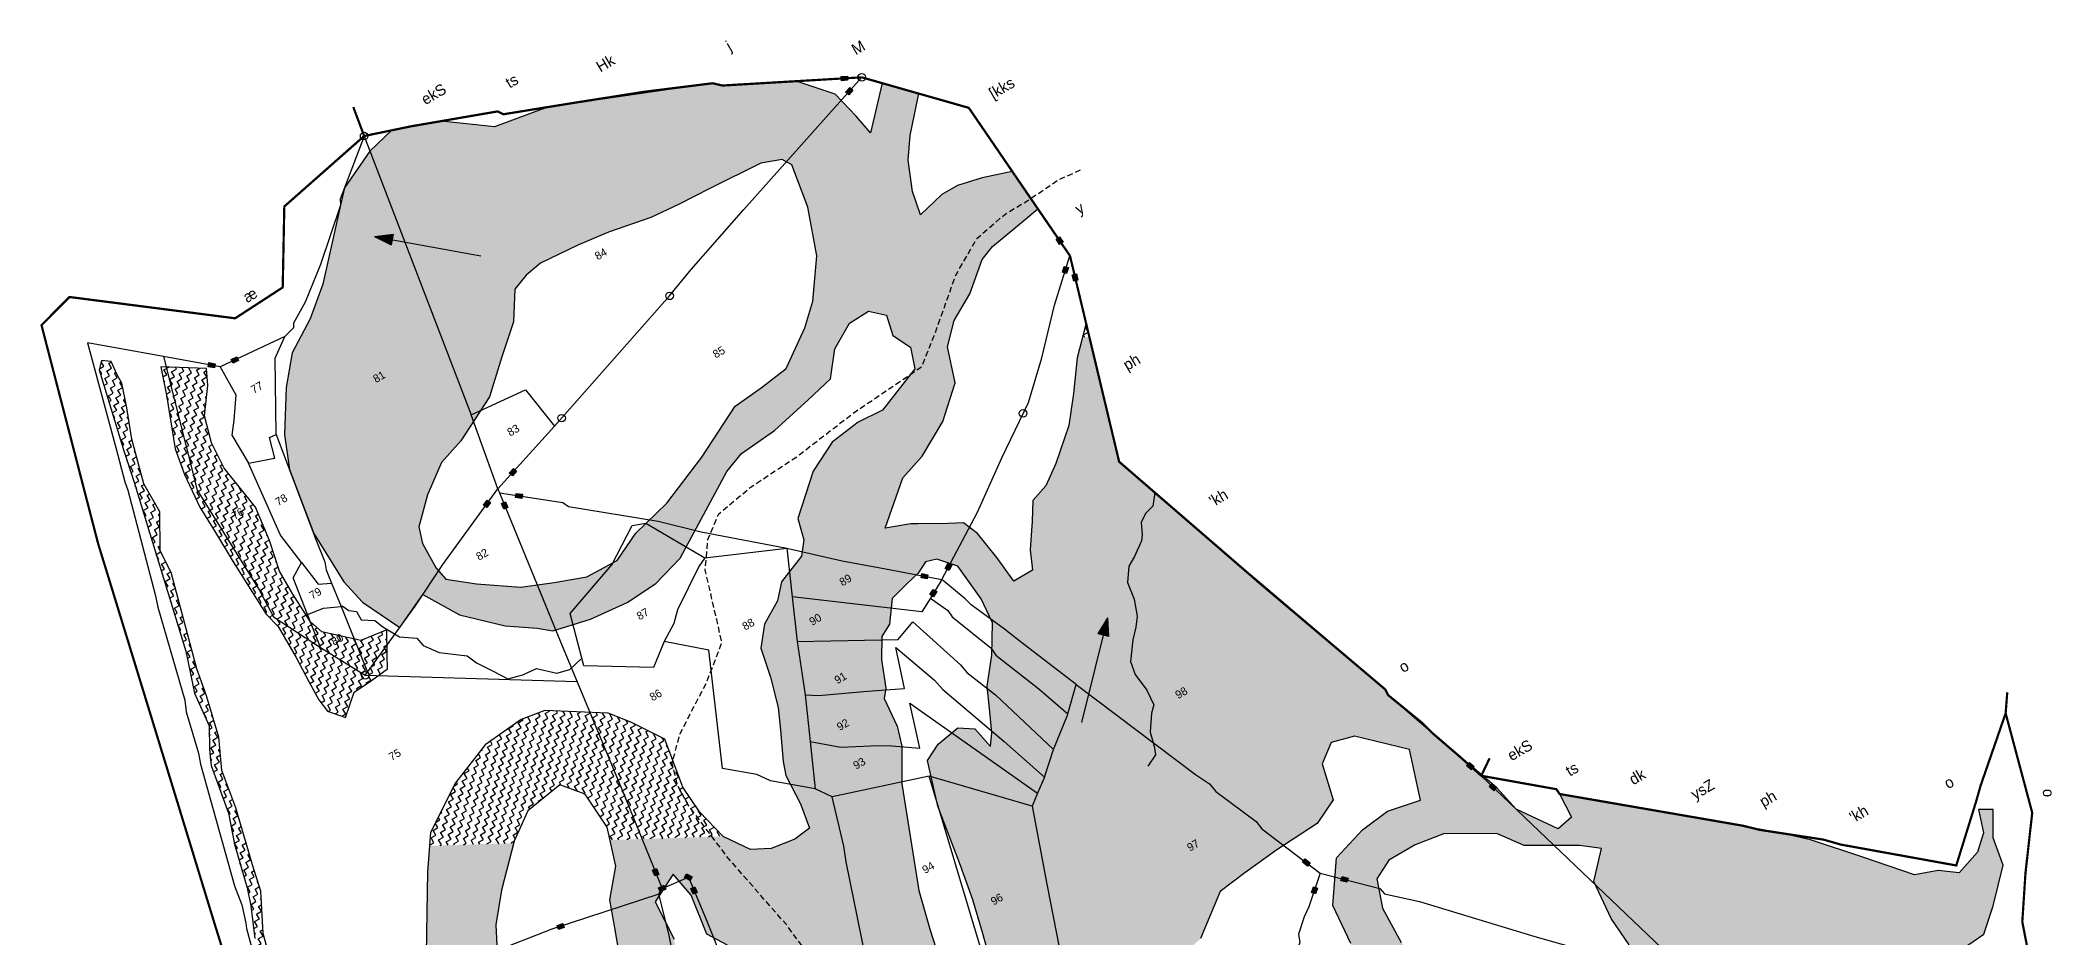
# Model space of a CAD drawing. Header units: metres. Extents: x 285341 to 287626, y 2002767 to 2006293.
# Drawn here: x 285341 to 287104, y 2005506 to 2006293 of the extents above; entities that cross this region are included whole.
import ezdxf
from ezdxf.enums import TextEntityAlignment as Align

# ---------------------------------------------------------------- set-up
doc = ezdxf.new("R2010")
doc.units = ezdxf.units.M
doc.header["$MEASUREMENT"] = 0
for name, pattern in [('DASHDOT', [1, 0.5, -0.25, 0, -0.25]), ('DASHED', [0.75, 0.5, -0.25]), ('DIVIDE', [1.25, 0.5, -0.25, 0, -0.25, 0, -0.25])]:
    doc.linetypes.add(name, pattern=pattern)
for name, color, linetype in [('LINE_FOOTPATH', 1, 'DASHED'), ('LINE_WATER', 4, 'Continuous'), ('OFF', 1, 'Continuous'), ('POLY_HATCH', 12, 'Continuous'), ('POLY_PARCEL', 6, 'Continuous'), ('POLY_WATER', 4, 'Continuous'), ('SYM_ARROW', 1, 'Continuous'), ('SYM_STONE', 1, 'Continuous'), ('TEXT_MAPOUT', 7, 'Continuous'), ('TEXT_PARCEL', 7, 'Continuous'), ('V_BOUND_LINE', 7, 'Continuous'), ('V_BOUND_STREAM_LINE', 7, 'DASHDOT'), ('V_DIVIDE_LINE', 7, 'DIVIDE')]:
    doc.layers.add(name, color=color, linetype=linetype)
doc.styles.add('TEXT_MAP', font='')
doc.styles.get('TEXT_MAP').set_extended_font_data('Kruti Dev 050')
pattern_1 = [(30.28419, (286325.0513, 2002339.1785), (1.7507713, 6.6660495), [4.87347, -4.87347]), (120.28419, (286329.2597, 2002341.636), (-6.6660495, 1.7507713), [4.87347, -4.87347])]

# ---------------------------------------------------------------- blocks, each defined once
blk = doc.blocks.new('STONESQUAREFILLED')
blk.add_hatch(color=256).paths.add_polyline_path([(0.7, -0.48), (0.7, 0.48), (-0.7, 0.48), (-0.7, -0.48)])
blk.add_lwpolyline([(-0.7, 0.48), (0.7, 0.48), (0.7, -0.48), (-0.7, -0.48)], close=True)
blk = doc.blocks.new('STONE')
blk.add_circle((0, 0), 0.851)
blk = doc.blocks.new('ARROWASPECT')
h = blk.add_hatch(color=256)
h.paths.add_polyline_path([(2.85, -2.85), (3.72, -1.98), (0, 0)])
h.paths.add_polyline_path([(0, 0), (1.98, -3.72), (2.85, -2.85)])
for points in [[(0, 0), (17.15, -17.15)], [(0, 0), (1.98, -3.72)], [(0, 0), (3.72, -1.98)], [(3.72, -1.98), (1.98, -3.72)]]:
    blk.add_lwpolyline(points)
blk = doc.blocks.new('2145')
at = {"layer": 'POLY_HATCH'}
h = blk.add_hatch(dxfattribs=at)
h.set_pattern_fill('ZIGZAG', color=256, scale=38.987759, angle=30.2842, style=0)
h.set_pattern_definition(pattern_1)
h.paths.add_polyline_path([(285785.4, 2006234.4), (285738.8, 2006217.1), (285692.2, 2006222.1), (285649, 2006214.1), (285629.7, 2006195.8), (285607.3, 2006163.5), (285603.8, 2006148.4), (285588.3, 2006079.1), (285577.2, 2006048.6), (285561.6, 2006018.9), (285556.2, 2005988.3), (285554.7, 2005946.8), (285559.2, 2005916.5), (285568.2, 2005892.6), (285690.1, 2005917.3), (285692.4, 2005922.6), (285709.5, 2005941.5), (285734.4, 2005980.1), (285745.4, 2006015.4), (285755.6, 2006046.1), (285756.7, 2006074.8), (285766.8, 2006086.9), (285779.1, 2006097.5), (285811.9, 2006113.2), (285838.8, 2006124.8), (285875.9, 2006137.6), (285900.2, 2006149), (285928.2, 2006163.3), (285972.5, 2006185.1), (285991.2, 2006188.4), (285999.5, 2006183.7), (286013.6, 2006146.6), (286021.4, 2006103.8), (286017.9, 2006064), (286010.9, 2006040.6), (285994.6, 2006005), (285972.8, 2005988.2), (285949.9, 2005972.1), (285948.4, 2005969.7), (286021.2, 2005984.5), (286033.5, 2005996), (286037.4, 2006022.3), (286050.3, 2006044.9), (286066.9, 2006055.3), (286082.5, 2006052), (286088.2, 2006034.1), (286103.7, 2006023.9), (286107.4, 2006004.8), (286104.8, 2006001.4), (286139.5, 2006008.5), (286136.1, 2006024.1), (286141.8, 2006047.3), (286155.7, 2006070.6), (286166.5, 2006100.7), (286175.5, 2006112.2), (286201, 2006133.2), (286215.4, 2006145), (286192.9, 2006177.9), (286166.6, 2006172.2), (286144.9, 2006165.7), (286131.1, 2006157.6), (286112.5, 2006139.9), (286105.4, 2006160.4), (286101.7, 2006187.8), (286103.5, 2006209.5), (286111, 2006246.2), (286078.8, 2006255.4), (286068.5, 2006211.7), (286055.9, 2006226.3), (286037.6, 2006245.8), (286003.4, 2006257.1), (285938.8, 2006253.3), (285930.1, 2006255.3)])
h = blk.add_hatch(dxfattribs=at)
h.set_pattern_fill('ZIGZAG', color=256, scale=38.987759, angle=30.2842, style=0)
h.set_pattern_definition(pattern_1)
h.paths.add_polyline_path([(286257.6, 2006044.8), (286254.2, 2006031.7), (286260.4, 2006033)])
h = blk.add_hatch(dxfattribs=at)
h.set_pattern_fill('ZIGZAG', color=256, scale=38.987759, angle=30.2842, style=0)
h.set_pattern_definition(pattern_1)
h.paths.add_polyline_path([(286286.6, 2005923.3), (286260.4, 2006033), (286254.2, 2006031.7), (286249.7, 2006014.3), (286246.7, 2005983.1), (286242.4, 2005955), (286231, 2005921.6), (286222.4, 2005902.2), (286210.8, 2005889.2), (286210.3, 2005871.1), (286208.5, 2005846), (286210.7, 2005828.1), (286194.3, 2005818.5), (286179.4, 2005839.3), (286162.4, 2005860.3), (286150.1, 2005869.6), (286136.6, 2005869.2), (286110, 2005868.8), (286103.9, 2005868.7), (286081.3, 2005865.1), (286096.8, 2005909.1), (286113.9, 2005928.1), (286131.9, 2005958.5), (286142.9, 2005992.4), (286139.5, 2006008.5), (286104.8, 2006001.4), (286079.2, 2005968.4), (286057.8, 2005958), (286035, 2005940.5), (286018.3, 2005915), (286004.8, 2005873.4), (286010.2, 2005854.7), (286008.2, 2005840.5), (285990.6, 2005817.8), (285987.1, 2005801.3), (285975.7, 2005780.9), (285972.3, 2005759.7), (285981, 2005734.2), (285987.5, 2005707.8), (285989.6, 2005687.7), (285991.9, 2005660.2), (285994.3, 2005647.9), (286007.3, 2005623.2), (286015.1, 2005601.7), (286008.4, 2005596.7), (286102.6, 2005599.7), (286096, 2005640.8), (286096, 2005673.7), (286092, 2005691.3), (286080.6, 2005715.5), (286082.1, 2005724.7), (286078.3, 2005749.9), (286078.4, 2005769.9), (286085.1, 2005780.7), (286087.6, 2005803.4), (286100.6, 2005816.5), (286110.4, 2005825.6), (286116.9, 2005835.6), (286126.6, 2005837.8), (286145.3, 2005831.6), (286165.5, 2005802.9), (286175.7, 2005782), (286175.1, 2005753.6), (286171, 2005726.5), (286173.3, 2005703.8), (286175.1, 2005685.4), (286173.8, 2005673.6), (286160, 2005688.9), (286145.1, 2005689.8), (286127.9, 2005675.6), (286118.5, 2005661.2), (286127.5, 2005621.1), (286135.3, 2005600.8), (286463.9, 2005611.2), (286474.4, 2005626.7), (286464.6, 2005658.4), (286472.6, 2005676.9), (286493.1, 2005682.6), (286541.3, 2005670.7), (286550.9, 2005626.4), (286521.8, 2005616.8), (286516.6, 2005612.8), (286638.4, 2005616.7), (286634.7, 2005618.5), (286617.6, 2005637.4), (286561.9, 2005684.7), (286522.5, 2005718.5), (286520.1, 2005723.4), (286366.8, 2005853.9)])
h = blk.add_hatch(dxfattribs=at)
h.set_pattern_fill('ZIGZAG', color=256, scale=38.987759, angle=30.2842, style=0)
h.set_pattern_definition(pattern_1)
h.paths.add_polyline_path([(285408, 2005999.4), (285402.8, 2006011.1), (285394.4, 2006012), (285392.3, 2006003.9), (285413.9, 2005932.7), (285422.6, 2005906.2), (285435, 2005865.5), (285445.6, 2005867.7), (285445.6, 2005879.4), (285431.3, 2005904), (285420.9, 2005943.1), (285416.5, 2005970.7), (285412.2, 2005992.2)])
h.paths.add_polyline_path([(285497.2, 2005681.6), (285486.4, 2005717.8), (285477.9, 2005741.7), (285455.4, 2005826.1), (285445.7, 2005845.1), (285445.6, 2005867.7), (285435, 2005865.5), (285468.2, 2005757.1), (285475.9, 2005720.4), (285488.6, 2005691.5), (285488.9, 2005671), (285490.4, 2005656.8), (285497.5, 2005637.6), (285505.8, 2005615), (285510.8, 2005587.7), (285512.7, 2005581), (285523.3, 2005581.4), (285512.1, 2005619.6), (285499.9, 2005652.3)])
h = blk.add_hatch(dxfattribs=at)
h.set_pattern_fill('ZIGZAG', color=256, scale=38.987759, angle=30.2842, style=0)
h.set_pattern_definition(pattern_1)
h.paths.add_polyline_path([(285484.5, 2005963.6), (285487.6, 2005990.1), (285486.3, 2006005.2), (285446.4, 2006006.6), (285451.3, 2005981.7), (285458.8, 2005934.7), (285467.2, 2005912.1), (285480.5, 2005883.5), (285485.3, 2005875.7), (285528.4, 2005884.5), (285501.8, 2005917.5), (285490.8, 2005939.9)])
h.paths.add_polyline_path([(285644.4, 2005775.7), (285621.6, 2005766.5), (285587.6, 2005774.1), (285577.7, 2005782.7), (285562.1, 2005807.2), (285550.4, 2005827.2), (285541.5, 2005854.2), (285529.2, 2005883.5), (285528.4, 2005884.5), (285485.3, 2005875.7), (285494.2, 2005861.2), (285509.9, 2005835.4), (285538.7, 2005789.7), (285549.2, 2005778.7), (285565.1, 2005751.6), (285576, 2005730.5), (285584.8, 2005714.3), (285592.6, 2005704.5), (285608.2, 2005698.9), (285615.8, 2005721.2), (285631, 2005731.5), (285645, 2005741.7), (285644.7, 2005753.9)])
h = blk.add_hatch(dxfattribs=at)
h.set_pattern_fill('ZIGZAG', color=256, scale=38.987759, angle=30.2842, style=0)
h.set_pattern_definition(pattern_1)
h.paths.add_polyline_path([(285680.1, 2005894.2), (285690.1, 2005917.3), (285568.2, 2005892.6), (285580.4, 2005860.2), (285606.7, 2005817.9), (285623.3, 2005800.1), (285655.9, 2005777.9), (285676.1, 2005806.7), (285708.3, 2005788.9), (285748.2, 2005779.3), (285776.3, 2005777.2), (285790, 2005774.9), (285823.1, 2005785.3), (285855.1, 2005799.8), (285880.3, 2005816.6), (285901.7, 2005838.8), (285922.1, 2005876.8), (285942.5, 2005914.8), (285955.6, 2005930.6), (285984.3, 2005950.8), (286014, 2005977.7), (286021.2, 2005984.5), (285948.4, 2005969.7), (285920.7, 2005927.3), (285890.1, 2005886.8), (285862.8, 2005860.6), (285846.6, 2005836.7), (285819.9, 2005822.4), (285791.2, 2005817.4), (285762, 2005813.3), (285723.2, 2005816.1), (285696.1, 2005820.2), (285687.8, 2005829.8), (285675.8, 2005851.6), (285672.7, 2005866.2)])
h = blk.add_hatch(dxfattribs=at)
h.set_pattern_fill('ZIGZAG', color=256, scale=38.987759, angle=30.2842, style=0)
h.set_pattern_definition(pattern_1)
h.paths.add_polyline_path([(285858.3, 2005694.8), (285838.7, 2005702.6), (285783, 2005705.1), (285762.2, 2005697.1), (285730.8, 2005674.8), (285704.7, 2005641.7), (285682.8, 2005598), (285682, 2005586.4), (285755.8, 2005588.7), (285756.2, 2005590.3), (285768.1, 2005617.1), (285796.1, 2005639.8), (285818.4, 2005631.6), (285837.7, 2005602.8), (285840.2, 2005591.4), (285939.6, 2005594.6), (285918.7, 2005616.1), (285904, 2005637.7), (285888.3, 2005680)])
h = blk.add_hatch(dxfattribs=at)
h.set_pattern_fill('ZIGZAG', color=256, scale=38.987759, angle=30.2842, style=0)
h.set_pattern_definition(pattern_1)
h.paths.add_polyline_path([(287061.6, 2005569.5), (287053.1, 2005593.4), (287053.1, 2005618.1), (287040, 2005618.3), (287044.5, 2005597.6), (287039.2, 2005580.8), (287023.1, 2005562.5), (287004.6, 2005564.8), (286984.1, 2005561), (286938.7, 2005576.4), (286892.8, 2005591.5), (286867.1, 2005597.5), (286814.9, 2005607.2), (286741.3, 2005620), (286679.9, 2005618), (286683.2, 2005611.4), (286671.4, 2005601.1), (286638.4, 2005616.7), (286516.6, 2005612.8), (286500.1, 2005600.4), (286477.1, 2005575.7), (286474, 2005533.9), (286489.7, 2005500.6), (286508.9, 2005465.5), (286576.8, 2005402.7), (286616.1, 2005393.2), (286635.5, 2005377.1), (286674.8, 2005361.3), (286717, 2005374.6), (286757.4, 2005378.3), (286740.7, 2005359.8), (286733.3, 2005331.7), (286730.3, 2005310.4), (286748.7, 2005287.4), (286779.2, 2005280.2), (286785, 2005272.4), (286767.2, 2005255.8), (286755, 2005242.4), (286736.8, 2005203), (286736.8, 2005200.1), (286797.9, 2005225.6), (286806.8, 2005237.6), (286826.3, 2005257.8), (286841.7, 2005252.9), (286843.9, 2005244.9), (287055.8, 2005333.5), (287037.7, 2005363.4), (287002.8, 2005410.2), (286998, 2005451.4), (286999.2, 2005469.3), (287012.9, 2005486.9), (287044.7, 2005508.9), (287053, 2005533.6)])
h.paths.add_polyline_path([(286739, 2005488.6), (286714.7, 2005498.2), (286698, 2005486), (286696.3, 2005467.5), (286701.9, 2005449.4), (286712.4, 2005414.3), (286706, 2005408.1), (286677.4, 2005416.4), (286615.6, 2005436.6), (286593.2, 2005453.5), (286557.3, 2005478.7), (286534, 2005501.4), (286517.5, 2005531.7), (286512.5, 2005557.5), (286523, 2005573.7), (286546.3, 2005587.3), (286571.8, 2005597.2), (286618.3, 2005596.8), (286641.7, 2005586.7), (286690.6, 2005586.5), (286709.6, 2005583.9), (286702.8, 2005554.9), (286717.9, 2005522.6), (286733.9, 2005499.4)], flags=16)
h.paths.add_polyline_path([(286672.8, 2005631.8), (286679.9, 2005618), (286741.3, 2005620), (286738.8, 2005620.4)], flags=17)
h = blk.add_hatch(dxfattribs=at)
h.set_pattern_fill('ZIGZAG', color=256, scale=38.987759, angle=30.2842, style=0)
h.set_pattern_definition(pattern_1)
h.paths.add_polyline_path([(285745, 2005547.4), (285755.8, 2005588.7), (285682, 2005586.4), (285680.3, 2005563.6), (285679.1, 2005491.5), (285676.4, 2005459.7), (285677.2, 2005434.8), (285681.5, 2005413.2), (285667.8, 2005413.1), (285641.5, 2005418.3), (285631.1, 2005430.1), (285610.2, 2005421.3), (285600.2, 2005419.6), (285584.6, 2005401.6), (285573, 2005387.3), (285568.6, 2005368.9), (285575.5, 2005296), (285582.2, 2005273.9), (285589.9, 2005253.7), (285601, 2005226.5), (285610.3, 2005210.6), (285615.7, 2005200.1), (285613.7, 2005190.6), (285594.5, 2005183.5), (285581.3, 2005183), (285635.2, 2005155.1), (285640.3, 2005166), (285643.3, 2005177.3), (285643.4, 2005196), (285650.7, 2005202.3), (285622.5, 2005234.2), (285608.8, 2005276.3), (285601.4, 2005300.8), (285610.8, 2005331.7), (285611, 2005362), (285609.4, 2005377.6), (285611.3, 2005394.5), (285622, 2005405.6), (285641, 2005382.3), (285651.1, 2005366.3), (285669.9, 2005350.5), (285681.5, 2005344.9), (285685.3, 2005323), (285686.7, 2005300.6), (285695.8, 2005275.6), (285721.6, 2005242), (285745, 2005218.5), (285773.7, 2005195.7), (285799, 2005186.5), (285817.8, 2005183.7), (285838.9, 2005173.4), (285845.7, 2005171.2), (285860, 2005156.2), (285847.5, 2005143.4), (285839, 2005130.9), (285819.9, 2005125.9), (285808.3, 2005111.6), (285791.1, 2005085.8), (285784.1, 2005062.5), (285783.9, 2005039.1), (285832.8, 2004944.4), (285852.4, 2004937.9), (285860.5, 2004924.1), (285868, 2004911.3), (285876.9, 2004895.9), (285883.8, 2004884.2), (285884, 2004873.3), (285885.4, 2004868.6), (285901, 2004864.4), (285955, 2004874.5), (285958.1, 2004874.4), (285995.4, 2004890), (285992.5, 2004913.8), (285972.3, 2004921.2), (285969.4, 2004942.8), (286010.4, 2005019.6), (286023, 2005054.5), (286045.4, 2005065.5), (286069.7, 2005076.9), (286091.6, 2005094.5), (286106.3, 2005114.1), (286134.5, 2005130.6), (286148.6, 2005142.9), (286130.8, 2005105.1), (286112.2, 2005080.5), (286104.2, 2005051.8), (286112.5, 2005027.1), (286111.9, 2004998.6), (286115.4, 2004978.6), (286101.9, 2004968.7), (286108.7, 2004953.5), (286120.7, 2004942.4), (286225.5, 2004986.2), (286221.7, 2005020), (286212.4, 2005059.5), (286236.6, 2005088.7), (286240.4, 2005120.8), (286231.9, 2005139.6), (286216.1, 2005181.6), (286205.8, 2005199.3), (286180.1, 2005215.6), (286158.8, 2005207.6), (286154.7, 2005195.2), (286128.5, 2005167.4), (286094.6, 2005152.6), (286075.8, 2005159.1), (286070.5, 2005181), (286082.4, 2005199.2), (286104.8, 2005227.3), (286124.3, 2005247.4), (286129.5, 2005279.2), (286140.2, 2005307.9), (286157.3, 2005297.9), (286176.9, 2005300.7), (286191.9, 2005315.7), (286213.8, 2005329.7), (286233.8, 2005333.9), (286265.3, 2005318.5), (286272.4, 2005291.4), (286277.3, 2005222.4), (286285, 2005170.7), (286307, 2005131), (286336.3, 2005089.4), (286335.7, 2005045.3), (286336.8, 2005032.8), (286435, 2005073.9), (286436.8, 2005078.2), (286445.5, 2005078.3), (286621.2, 2005151.7), (286615, 2005163.6), (286599.8, 2005181), (286610.5, 2005224.8), (286616.9, 2005261), (286617.9, 2005301.8), (286607.9, 2005261.1), (286600.3, 2005237.8), (286595.7, 2005211.4), (286570.4, 2005175.4), (286543.5, 2005165.9), (286518.4, 2005157.5), (286496.9, 2005160), (286477.1, 2005204.6), (286406.5, 2005248.4), (286374.1, 2005286.9), (286373.7, 2005330.4), (286407.2, 2005380), (286414.3, 2005412.9), (286384.4, 2005404.1), (286331.3, 2005394.4), (286273.6, 2005388.2), (286256.5, 2005398.2), (286270.5, 2005421.4), (286296.1, 2005437.6), (286327.8, 2005456.1), (286335.6, 2005476.9), (286338.3, 2005487.2), (286358, 2005504.9), (286375.2, 2005546.2), (286396.8, 2005562.6), (286425, 2005582.8), (286460.3, 2005605.9), (286463.9, 2005611.2), (286135.3, 2005600.8), (286147.6, 2005569), (286158.3, 2005538.9), (286166.8, 2005510.2), (286175.5, 2005478.9), (286169.7, 2005453.5), (286148.2, 2005444.4), (286137.3, 2005465.5), (286128.6, 2005488.6), (286121, 2005512.3), (286111, 2005547), (286102.6, 2005599.7), (286008.4, 2005596.7), (286002.1, 2005592.1), (285981.4, 2005584.1), (285963.4, 2005583.2), (285939.6, 2005594.6), (285840.2, 2005591.4), (285845.2, 2005568.5), (285839.9, 2005539.1), (285844.4, 2005514.3), (285849.7, 2005483.7), (285858.6, 2005451.4), (285873.7, 2005412.7), (285885.4, 2005358.3), (285883, 2005313.2), (285868.9, 2005292.4), (285842.8, 2005292.2), (285816.1, 2005301.6), (285794, 2005313.7), (285772.7, 2005343.7), (285762.1, 2005357.5), (285742.8, 2005401.2), (285742.7, 2005463.6), (285740.2, 2005517.1)])
h.paths.add_polyline_path([(285879.7, 2005537.2), (285895.5, 2005561.4), (285911.2, 2005543.1), (285925.1, 2005508.7), (285943.1, 2005499.2), (285950.9, 2005490.1), (285957.1, 2005462.4), (285966.4, 2005422.9), (285977.8, 2005403.3), (285996.7, 2005388.1), (286018.9, 2005382.3), (286023.8, 2005373.9), (286009.6, 2005331.9), (286022.6, 2005294.5), (286042.4, 2005258.6), (286039.6, 2005241.9), (286004.1, 2005236.2), (285965.6, 2005233.7), (285954.2, 2005253.3), (285945, 2005290.4), (285923.7, 2005320.5), (285917.7, 2005345.7), (285921.7, 2005366.8), (285902.8, 2005411.9), (285887.8, 2005441.9), (285903.1, 2005458.4), (285896.3, 2005504.4)], flags=16)
h.paths.add_polyline_path([(285923.4, 2005149.7), (285950.9, 2005158.2), (285960.7, 2005156.5), (285979.7, 2005138.8), (285997, 2005117.7), (286002.6, 2005091), (285992.9, 2005069.1), (285979.3, 2005047.4), (285972.4, 2005027.1), (285961.3, 2004981.9), (285958.3, 2004961.4), (285920.9, 2004933.3), (285901.1, 2004933), (285888.4, 2004950.6), (285883.1, 2004987.5), (285872.9, 2005002.8), (285858.3, 2005019.2), (285852.8, 2005037.2), (285851.7, 2005060.4), (285854.3, 2005073.1), (285866.3, 2005082.6), (285882.7, 2005097.2), (285891.1, 2005117.1), (285904.3, 2005137.3)], flags=16)
h = blk.add_hatch(dxfattribs=at)
h.set_pattern_fill('ZIGZAG', color=256, scale=38.987759, angle=30.2842, style=0)
h.set_pattern_definition(pattern_1)
h.paths.add_polyline_path([(285536, 2005509.3), (285534.1, 2005546.7), (285526.7, 2005569.8), (285523.3, 2005581.4), (285512.7, 2005581), (285522, 2005549.6), (285525.2, 2005533.6), (285528.9, 2005504.9), (285533.3, 2005473.8), (285549.1, 2005439.8), (285551, 2005424.7), (285544.3, 2005389.2), (285544.1, 2005375.4), (285535, 2005335.7), (285535.2, 2005311.8), (285536, 2005295.1), (285536, 2005278.7), (285545.7, 2005256.2), (285558.1, 2005229.1), (285565.2, 2005205.1), (285569.1, 2005195), (285572.7, 2005200.5), (285560.7, 2005245.7), (285547.4, 2005270.9), (285542.8, 2005288.1), (285545.5, 2005321.3), (285547.8, 2005363.1), (285554.7, 2005392.5), (285560.9, 2005416.1), (285549.5, 2005460.2)])
at = {"layer": 'LINE_FOOTPATH', "ltscale": 10, "flags": 128}
blk.add_lwpolyline([(286313.5, 2004558.5), (286277.7, 2004580.1), (286268.6, 2004590.9), (286251.9, 2004613), (286244.2, 2004626.2), (286240.4, 2004636.2), (286239.4, 2004662.1), (286229.9, 2004681.8), (286229.9, 2004716.4), (286207.4, 2004762.8), (286199.8, 2004776.5), (286188.8, 2004801), (286177, 2004841.1), (286167, 2004864.6), (286161.8, 2004899.5), (286162.5, 2004930.9), (286154.3, 2004954.2), (286140.6, 2004984.1), (286124.9, 2005031.5), (286109.2, 2005054.1), (286098.2, 2005065.9), (286074.4, 2005074.2), (286064.6, 2005081.6), (286055.8, 2005097.4), (286043.8, 2005127.2), (286036.3, 2005161.2), (286039.4, 2005192), (286054.9, 2005219.5), (286094.3, 2005259), (286089, 2005281.5), (286078.6, 2005322.5), (286074.2, 2005371.1), (286067.1, 2005409.5), (286059.7, 2005427.9), (286028.1, 2005472.2), (285994.8, 2005517.2), (285943.9, 2005575.4), (285908.3, 2005622.7), (285899.4, 2005639.3), (285894.6, 2005658.8), (285901.7, 2005684.9), (285925.2, 2005730.4), (285938.3, 2005764.5), (285933.8, 2005784.9), (285923.6, 2005828.1), (285926.1, 2005855.1), (285935.6, 2005877.6), (285963.1, 2005900.7), (286004.5, 2005928.1), (286037.2, 2005953.4), (286056.3, 2005967.9), (286091.8, 2005991.9), (286113.4, 2006006.6), (286123.9, 2006032.5), (286133.1, 2006057.8), (286143, 2006086.2), (286161.8, 2006119.1), (286186.4, 2006140.3), (286206.5, 2006152.5), (286233.5, 2006170.7), (286253.8, 2006179.7)], dxfattribs=at)
at = {"layer": 'LINE_WATER'}
for points in [[(286317.8, 2005896.4), (286316, 2005884.4), (286310, 2005878.2), (286305.8, 2005870.2), (286306.7, 2005859.1), (286306.3, 2005854), (286300, 2005840), (286295.2, 2005831.8), (286294, 2005817.3), (286299.8, 2005802.8), (286302.3, 2005787.8), (286301.1, 2005778.2), (286298.6, 2005767.1), (286296.7, 2005748.1), (286300.6, 2005736.7), (286310.8, 2005722.8), (286316.9, 2005709.9), (286315, 2005702.6), (286313.7, 2005686), (286317.4, 2005673.8), (286318.4, 2005666.1), (286311.9, 2005656.1)], [(285605.4, 2005796.8), (285611.3, 2005792.7), (285618, 2005791.8), (285622.1, 2005784.6), (285634.1, 2005784.1), (285640.9, 2005778.4), (285655.5, 2005769.8), (285670.8, 2005768.4), (285676.5, 2005762.2), (285690.5, 2005755.9), (285714.8, 2005753), (285723.2, 2005746.9), (285737.8, 2005739.6), (285750.7, 2005732.7), (285763.8, 2005736.2), (285775.6, 2005741.8), (285793.7, 2005737.9), (285804.9, 2005741), (285814.7, 2005750.2)]]:
    blk.add_lwpolyline(points, dxfattribs=at)
at = {"layer": 'OFF'}
blk.add_lwpolyline([(285625.6, 2005735.9), (285811.1, 2005730.6)], dxfattribs=at)
at = {"layer": 'POLY_HATCH'}
for points in [[(286144.9, 2006165.7), (286131.1, 2006157.6), (286112.5, 2006139.9), (286105.4, 2006160.4), (286101.7, 2006187.8), (286103.5, 2006209.5), (286111, 2006246.2), (286078.8, 2006255.4), (286068.5, 2006211.7), (286068.5, 2006211.7), (286055.9, 2006226.3), (286037.6, 2006245.8), (286003.4, 2006257.1), (285938.8, 2006253.3), (285930.1, 2006255.3), (285785.4, 2006234.4), (285738.8, 2006217.1), (285692.2, 2006222.1), (285649, 2006214.1), (285629.7, 2006195.8), (285607.3, 2006163.5), (285603.8, 2006148.4), (285588.3, 2006079.1), (285577.2, 2006048.6), (285561.6, 2006018.9), (285556.2, 2005988.3), (285554.7, 2005946.8), (285559.2, 2005916.5), (285580.4, 2005860.2), (285606.7, 2005817.9), (285623.3, 2005800.1), (285655.9, 2005777.9), (285676.1, 2005806.7), (285708.3, 2005788.9)], [(285972.5, 2006185.1), (285928.2, 2006163.3), (285900.2, 2006149), (285875.9, 2006137.6), (285838.8, 2006124.8), (285811.9, 2006113.2), (285779.1, 2006097.5), (285766.8, 2006086.9), (285756.7, 2006074.8), (285755.6, 2006046.1), (285745.4, 2006015.4), (285734.4, 2005980.1), (285709.5, 2005941.5), (285692.4, 2005922.6), (285680.1, 2005894.2), (285672.7, 2005866.2), (285675.8, 2005851.6), (285687.8, 2005829.8), (285696.1, 2005820.2), (285723.2, 2005816.1), (285762, 2005813.3), (285791.2, 2005817.4), (285819.9, 2005822.4), (285846.6, 2005836.7), (285862.8, 2005860.6), (285890.1, 2005886.8), (285920.7, 2005927.3), (285949.9, 2005972.1), (285972.8, 2005988.2), (285994.6, 2006005), (286010.9, 2006040.6), (286017.9, 2006064), (286021.4, 2006103.8), (286013.6, 2006146.6), (285999.5, 2006183.7), (285991.2, 2006188.4), (285972.5, 2006185.1)], [(286246.7, 2005983.1), (286242.4, 2005955), (286231, 2005921.6), (286222.4, 2005902.2), (286210.8, 2005889.2), (286210.3, 2005871.1), (286208.5, 2005846), (286210.7, 2005828.1), (286194.3, 2005818.5), (286179.4, 2005839.3), (286162.4, 2005860.3), (286150.1, 2005869.6), (286136.6, 2005869.2), (286110, 2005868.8), (286103.9, 2005868.7), (286081.3, 2005865.1), (286096.8, 2005909.1), (286113.9, 2005928.1), (286131.9, 2005958.5), (286142.9, 2005992.4), (286136.1, 2006024.1), (286141.8, 2006047.3), (286155.7, 2006070.6), (286166.5, 2006100.7), (286175.5, 2006112.2), (286201, 2006133.2), (286215.4, 2006145), (286192.9, 2006177.9), (286166.6, 2006172.2), (286144.9, 2006165.7)], [(285708.3, 2005788.9), (285748.2, 2005779.3), (285776.3, 2005777.2), (285790, 2005774.9), (285823.1, 2005785.3), (285855.1, 2005799.8), (285880.3, 2005816.6), (285901.7, 2005838.8), (285922.1, 2005876.8), (285942.5, 2005914.8), (285955.6, 2005930.6), (285984.3, 2005950.8), (286014, 2005977.7), (286033.5, 2005996), (286037.4, 2006022.3), (286050.3, 2006044.9), (286066.9, 2006055.3), (286082.5, 2006052), (286088.2, 2006034.1), (286103.7, 2006023.9), (286107.4, 2006004.8), (286079.2, 2005968.4), (286057.8, 2005958), (286035, 2005940.5), (286018.3, 2005915), (286004.8, 2005873.4), (286010.2, 2005854.7), (286008.2, 2005840.5), (285990.6, 2005817.8), (285987.1, 2005801.3), (285975.7, 2005780.9), (285972.3, 2005759.7), (285981, 2005734.2), (285987.5, 2005707.8), (285989.6, 2005687.7), (285991.9, 2005660.2), (285994.3, 2005647.9), (286007.3, 2005623.2), (286015.1, 2005601.7), (286002.1, 2005592.1), (285981.4, 2005584.1), (285963.4, 2005583.2), (285939.5, 2005594.6), (285918.7, 2005616.1), (285904, 2005637.7), (285888.3, 2005680), (285858.3, 2005694.8), (285838.7, 2005702.6), (285783, 2005705.1), (285762.2, 2005697.1), (285730.8, 2005674.8), (285704.7, 2005641.7), (285682.8, 2005598), (285680.3, 2005563.6), (285679.1, 2005491.5)], [(287012.9, 2005486.9), (287044.7, 2005508.9), (287053, 2005533.6), (287061.6, 2005569.5), (287053.1, 2005593.4), (287053.1, 2005618.1), (287040, 2005618.3), (287044.5, 2005597.6), (287039.2, 2005580.8), (287023.1, 2005562.5), (287004.6, 2005564.8), (286984.1, 2005561), (286938.7, 2005576.4), (286892.8, 2005591.5), (286867.1, 2005597.5), (286814.9, 2005607.2), (286738.8, 2005620.4), (286672.8, 2005631.8), (286683.2, 2005611.4), (286671.4, 2005601.1), (286634.7, 2005618.5), (286617.6, 2005637.4), (286561.9, 2005684.7), (286522.5, 2005718.5), (286520.1, 2005723.4), (286366.8, 2005853.9), (286286.6, 2005923.3), (286257.6, 2006044.8), (286249.7, 2006014.3), (286246.7, 2005983.1)], [(285549.5, 2005460.2), (285536, 2005509.3), (285534.1, 2005546.7), (285526.7, 2005569.8), (285512.1, 2005619.6), (285499.9, 2005652.3), (285497.2, 2005681.6), (285486.4, 2005717.8), (285477.9, 2005741.7), (285455.4, 2005826.1), (285445.7, 2005845.1), (285445.6, 2005879.4), (285431.3, 2005904), (285420.9, 2005943.1), (285416.5, 2005970.7), (285412.2, 2005992.2), (285408, 2005999.4), (285402.8, 2006011.1), (285402.8, 2006011.1), (285394.4, 2006012), (285392.3, 2006003.9), (285413.9, 2005932.7), (285422.6, 2005906.2), (285468.2, 2005757.1), (285475.9, 2005720.4), (285488.6, 2005691.5), (285488.9, 2005671), (285490.4, 2005656.8), (285497.5, 2005637.6), (285505.8, 2005615), (285510.8, 2005587.7), (285522, 2005549.6), (285525.2, 2005533.6), (285528.9, 2005504.9)], [(285608.2, 2005698.9), (285615.8, 2005721.2), (285631, 2005731.5), (285645, 2005741.7), (285644.7, 2005753.9), (285644.4, 2005775.7), (285621.6, 2005766.5), (285587.6, 2005774.1), (285577.7, 2005782.7), (285562.1, 2005807.2), (285550.4, 2005827.2), (285541.5, 2005854.2), (285529.2, 2005883.5), (285501.8, 2005917.5), (285490.8, 2005939.9), (285484.5, 2005963.6), (285487.6, 2005990.1), (285486.3, 2006005.2), (285446.4, 2006006.6), (285446.4, 2006006.6)], [(285446.4, 2006006.6), (285451.3, 2005981.7), (285458.8, 2005934.7), (285467.2, 2005912.1), (285480.5, 2005883.5), (285494.2, 2005861.2), (285509.9, 2005835.4), (285538.7, 2005789.7), (285549.2, 2005778.7), (285565.1, 2005751.6), (285576, 2005730.5), (285584.8, 2005714.3), (285592.6, 2005704.5), (285608.2, 2005698.9)], [(286173.3, 2005703.8), (286171, 2005726.5), (286175.1, 2005753.6), (286175.7, 2005782), (286165.5, 2005802.9), (286145.3, 2005831.6), (286126.6, 2005837.8), (286116.9, 2005835.6), (286110.4, 2005825.6), (286100.6, 2005816.5), (286087.6, 2005803.4), (286085.1, 2005780.7), (286078.4, 2005769.9), (286078.3, 2005749.9), (286082.1, 2005724.7), (286080.6, 2005715.5), (286092, 2005691.3), (286096, 2005673.7), (286096, 2005640.8), (286111, 2005547), (286121, 2005512.3), (286128.6, 2005488.6)], [(286175.5, 2005478.9), (286166.8, 2005510.2), (286158.3, 2005538.9), (286147.6, 2005569), (286127.5, 2005621.1), (286118.5, 2005661.2), (286127.9, 2005675.6), (286145.1, 2005689.8), (286160, 2005688.9), (286173.8, 2005673.6), (286175.1, 2005685.4), (286173.3, 2005703.8)], [(286550.9, 2005626.4), (286541.3, 2005670.7), (286493.1, 2005682.6), (286472.6, 2005676.9), (286464.6, 2005658.4), (286474.4, 2005626.7), (286460.3, 2005605.9), (286425, 2005582.8), (286396.8, 2005562.6), (286375.2, 2005546.2), (286358, 2005504.9)], [(286489.7, 2005500.6), (286474, 2005533.9), (286477.1, 2005575.7), (286500.1, 2005600.4), (286521.8, 2005616.8), (286550.9, 2005626.4)], [(285845.2, 2005568.5), (285837.7, 2005602.8), (285818.4, 2005631.6), (285796.1, 2005639.8), (285768.1, 2005617.1), (285756.2, 2005590.3), (285745, 2005547.4), (285740.2, 2005517.1), (285742.7, 2005463.6), (285742.8, 2005401.2), (285762.1, 2005357.5), (285772.7, 2005343.7), (285794, 2005313.7), (285816.1, 2005301.6), (285842.8, 2005292.2), (285868.9, 2005292.4), (285883, 2005313.2), (285885.4, 2005358.3), (285873.7, 2005412.7), (285858.6, 2005451.4), (285849.7, 2005483.7), (285844.4, 2005514.3), (285839.9, 2005539.1), (285845.2, 2005568.5)], [(286641.7, 2005586.7), (286618.3, 2005596.8), (286571.8, 2005597.2), (286546.3, 2005587.3), (286523, 2005573.7), (286512.5, 2005557.5), (286517.5, 2005531.7), (286534, 2005501.4)], [(286733.9, 2005499.4), (286717.9, 2005522.6), (286702.8, 2005554.9), (286709.6, 2005583.9), (286690.6, 2005586.5), (286641.7, 2005586.7)], [(285925.1, 2005508.7), (285911.2, 2005543.1), (285895.5, 2005561.4), (285879.7, 2005537.2), (285896.3, 2005504.4)], [(285943.1, 2005499.2), (285925.1, 2005508.7)]]:
    blk.add_lwpolyline(points, dxfattribs=at)
at = {"layer": 'POLY_PARCEL'}
for points in [[(285791.5, 2005954.5), (285892.4, 2006068.8), (285911.4, 2006091.9), (285957.6, 2006144.5), (286060.9, 2006260.5)], [(285624.6, 2006209), (285718.4, 2005964.3)], [(286131.1, 2005819.9), (286162.3, 2005879.1), (286183.8, 2005926.6), (286207, 2005975.3), (286218.7, 2006014.5), (286229.8, 2006060.5), (286243.5, 2006103.9)], [(285547.6, 2005947.3), (285546.5, 2006014.2), (285555.2, 2006033)], [(285448.7, 2006015.5), (285478.1, 2005898.2), (285532.5, 2005810.9), (285545.1, 2005787.1), (285586.3, 2005760.4)], [(285498.4, 2006006.5), (285512.1, 2005981.9), (285510.3, 2005959.7), (285508.7, 2005946.7), (285523.1, 2005922)], [(285718.4, 2005964.3), (285766, 2005986.3), (285791.5, 2005954.5)], [(285741.9, 2005899.5), (285718.4, 2005964.3)], [(285523.1, 2005922), (285546.2, 2005926.3), (285541.5, 2005944.4), (285547.6, 2005947.3)], [(285547.6, 2005947.3), (285582.3, 2005855.1), (285590, 2005835.4), (285591.4, 2005828.4), (285596.1, 2005816.8)], [(285791.5, 2005954.5), (285741.9, 2005899.5)], [(285569.8, 2005834.9), (285551.3, 2005859), (285523.1, 2005922)], [(285627.6, 2005738.6), (285669.4, 2005796.6), (285693.6, 2005833), (285741.9, 2005899.5)], [(285741.9, 2005899.5), (285743.4, 2005895.9)], [(285743.4, 2005895.9), (285798.8, 2005887.5), (285803.9, 2005884), (285882.3, 2005871), (285920.2, 2005861.7), (285995.2, 2005847.6)], [(285743.4, 2005895.9), (285796.1, 2005766.8), (285850.3, 2005636.6), (285886, 2005548.9)], [(285887.8, 2005765.5), (285878.2, 2005742.8), (285817.1, 2005744.3), (285805.2, 2005790), (285841.9, 2005832.9), (285859.5, 2005867.3), (285871.7, 2005869.3), (285923.3, 2005838.9)], [(285923.3, 2005838.9), (285995.2, 2005847.6)], [(285995.2, 2005847.6), (286043.8, 2005836.4), (286075.7, 2005830.4), (286131.1, 2005819.9)], [(285995.2, 2005847.6), (286000, 2005804.8)], [(285575, 2005789.2), (285562.4, 2005821.4), (285569.8, 2005834.9)], [(285569.8, 2005834.9), (285584.4, 2005815.8), (285596.1, 2005816.8)], [(285923.3, 2005838.9), (285918.1, 2005831.3), (285899.5, 2005793.5), (285896, 2005781.5), (285887.8, 2005765.5)], [(285596.1, 2005816.8), (285604.4, 2005796.3)], [(286131.1, 2005819.9), (286121.1, 2005803.7)], [(286249, 2005728), (286199.8, 2005765.6), (286186, 2005776.4), (286156.9, 2005797.6), (286151.6, 2005803.1), (286131.1, 2005819.9)], [(285575, 2005789.2), (285589.1, 2005794.9), (285604.4, 2005796.3)], [(285586.3, 2005760.4), (285575, 2005789.2)], [(285604.4, 2005796.3), (285627.6, 2005738.6)], [(286121.1, 2005803.7), (286113.5, 2005791.5), (286000, 2005804.8)], [(286000, 2005804.8), (286004.4, 2005765.6)], [(286121.1, 2005803.7), (286136.4, 2005792.8), (286140.3, 2005787.3), (286174.3, 2005759.6), (286178.5, 2005753.5), (286216.1, 2005724.2), (286241.6, 2005702.2)], [(286004.4, 2005765.6), (286092.7, 2005767.3), (286105.8, 2005782.9), (286147.4, 2005745.2), (286153.1, 2005738.3), (286178.2, 2005718.8), (286229.1, 2005670.9)], [(285586.3, 2005760.4), (285625.6, 2005735.9), (285627.6, 2005738.6)], [(286020.1, 2005636.3), (285981, 2005643.4), (285968.9, 2005648.9), (285938.8, 2005654.2), (285926.8, 2005757.9), (285887.8, 2005765.5)], [(286004.4, 2005765.6), (286011.3, 2005718.7)], [(286011.3, 2005718.7), (286022.9, 2005718.3), (286065.9, 2005721.9), (286098.3, 2005724.4), (286090.7, 2005760.3), (286124.8, 2005731.7), (286132, 2005723.6), (286185.7, 2005677.8), (286221.1, 2005646.6)], [(286011.3, 2005718.7), (286015.6, 2005677.9)], [(286241.6, 2005702.2), (286249, 2005728)], [(286249, 2005728), (286353.6, 2005648.8), (286365.8, 2005640.8), (286371.5, 2005633.9), (286406.7, 2005607.7), (286411.8, 2005601.2), (286462.9, 2005562.4)], [(286015.6, 2005677.9), (286042.5, 2005672.9), (286068.9, 2005674), (286083.8, 2005674.2), (286111.7, 2005672), (286103.1, 2005711.4), (286215.1, 2005632.5)], [(286229.1, 2005670.9), (286241.3, 2005701), (286241.6, 2005702.2)], [(286015.6, 2005677.9), (286020.1, 2005636.3)], [(286221.1, 2005646.6), (286229.1, 2005670.9)], [(286120.1, 2005647.4), (286035.1, 2005629.4)], [(286165, 2005497.2), (286120.1, 2005647.4)], [(286210.3, 2005621.2), (286120.1, 2005647.4)], [(286795.1, 2005463.2), (286768.8, 2005490.3), (286604.1, 2005647.8)], [(286035.1, 2005629.4), (286020.1, 2005636.3)], [(286125.6, 2005321.8), (286084.3, 2005400.4), (286067.6, 2005471.7), (286047.2, 2005572.4), (286045.3, 2005586), (286035.1, 2005629.4)], [(286215.1, 2005632.5), (286210.3, 2005621.2)], [(286221.1, 2005646.6), (286215.1, 2005632.5)], [(286210.3, 2005621.2), (286223.2, 2005552.7), (286233.9, 2005497.5)], [(285886, 2005548.9), (285908.9, 2005558.8), (285925.3, 2005519.7), (285929.6, 2005509.5), (285942.9, 2005475.6)], [(286462.9, 2005562.4), (286453, 2005532.9), (286448.7, 2005523.9), (286443.9, 2005508.8), (286445, 2005501.6), (286424.5, 2005445.9)], [(286462.9, 2005562.4), (286515.1, 2005549), (286519.3, 2005544.3), (286550, 2005537.5), (286651.1, 2005506.7), (286709.9, 2005490.2), (286795.1, 2005463.2)], [(285883.1, 2005544), (285789.3, 2005513.2), (285737, 2005492.9), (285660.7, 2005467.8), (285648.1, 2005465.9), (285583.2, 2005443.1)], [(285883.1, 2005544), (285886, 2005548.9)], [(285902.2, 2005456.3), (285891.8, 2005509.1), (285883.1, 2005544)]]:
    blk.add_lwpolyline(points, dxfattribs=at)
at = {"layer": 'POLY_WATER'}
for points in [[(285624.6, 2006209), (285603.6, 2006153.7), (285603.8, 2006148.4), (285586.2, 2006096.3), (285572.8, 2006063.4), (285562.8, 2006044.7), (285562.6, 2006040.8), (285555.2, 2006033)], [(285448.7, 2006015.5), (285382, 2006027.6), (285407.1, 2005934.5), (285414.7, 2005905.7), (285417.3, 2005898.4), (285441.5, 2005806.9), (285443.8, 2005795.8), (285467.3, 2005714), (285468.6, 2005703.9), (285479.3, 2005667.6), (285481.1, 2005658.1), (285510.9, 2005551.2), (285517.3, 2005534.5), (285520.8, 2005518.6), (285521.4, 2005513.9), (285544.2, 2005429.7)], [(285555.2, 2006033), (285498.4, 2006006.5)], [(285498.4, 2006006.5), (285448.7, 2006015.5)]]:
    blk.add_lwpolyline(points, dxfattribs=at)
at = {"layer": 'V_BOUND_LINE', "const_width": 1.95}
for points in [[(286060.9, 2006260.5), (285938.8, 2006253.3), (285930.1, 2006255.3), (285870.1, 2006247.8), (285803.5, 2006237.3), (285746.8, 2006228.1), (285741.6, 2006230.6), (285665.6, 2006217.5), (285624.6, 2006209)], [(286243.5, 2006103.9), (286154.8, 2006233.7), (286060.9, 2006260.5)], [(286604.1, 2005647.8), (286585.6, 2005664.3), (286561.9, 2005684.7), (286552.9, 2005693.7), (286522.5, 2005718.5), (286520.1, 2005723.4), (286411, 2005815.7), (286286.6, 2005923.3), (286243.5, 2006103.9)], [(287091.2, 2005454), (287078.5, 2005519.7), (287081.3, 2005562.6), (287087.2, 2005615.4), (287063.9, 2005702.6), (287041.8, 2005638.7), (287038, 2005625.2), (287020.6, 2005569.1), (286919.5, 2005587.4), (286904.1, 2005591.8), (286848, 2005600.4), (286833.4, 2005604), (286672.8, 2005631.8), (286670, 2005636), (286604.1, 2005647.8)]]:
    blk.add_lwpolyline(points, dxfattribs=at)
at = {"layer": 'V_BOUND_STREAM_LINE', "ltscale": 10, "const_width": 1.95, "flags": 128}
blk.add_lwpolyline([(285624.6, 2006209), (285554.6, 2006147.2), (285553.2, 2006076.2), (285511.5, 2006049.1), (285366.2, 2006067.8), (285341.7, 2006043.1), (285391.3, 2005851.6), (285456.8, 2005637.9), (285494.2, 2005515.6), (285505.1, 2005480.8), (285510.6, 2005395.3), (285504.5, 2005296.9), (285547.3, 2005174.6), (285680.1, 2005105.9), (285743.6, 2005071.8), (285826, 2004919.4), (285871.9, 2004821.9), (285888.4, 2004751.5), (285948.6, 2004655.9), (285972.2, 2004510.2), (285979.3, 2004467.9), (286008.3, 2004422.9), (286012.4, 2004388.6), (286032.8, 2004352.8), (285971.5, 2004204.8), (286016.2, 2004072), (286093.7, 2004048.4), (286159, 2004036.1), (286205.9, 2003987.8), (286216.4, 2003922.7), (286213.6, 2003784.8), (286218.6, 2003606), (286229.3, 2003512.5), (286236.8, 2003395.4), (286269.7, 2003289.1), (286310.7, 2003258.3), (286374.9, 2003228.4), (286416.8, 2003150.9), (286447.4, 2003124.1), (286527.9, 2003014.4), (286590.5, 2002932.5), (286679.3, 2002803.1), (286716, 2002800.8)], dxfattribs=at)
at = {"layer": 'V_DIVIDE_LINE', "ltscale": 10, "const_width": 1.95, "flags": 128}
for points in [[(285624.6, 2006209), (285615.1, 2006234.4)], [(287063.9, 2005702.6), (287065.3, 2005721)], [(286604.1, 2005647.8), (286611.4, 2005663.1)]]:
    blk.add_lwpolyline(points, dxfattribs=at)
at = {"layer": 'SYM_ARROW', "xscale": 3.898775880428307, "yscale": 3.898775880428307, "zscale": 3.898775880428307}
for p, rotation in [((285633.8, 2006121), 34.63720191360082), ((286276.5, 2005786.3), 300.9461239757331)]:
    blk.add_blockref('ARROWASPECT', p, dxfattribs=dict(at, rotation=rotation))
at = {"layer": 'SYM_STONE'}
for name, p, xscale, yscale, zscale, rotation in [('STONE', (286060.9, 2006260.5), 3.898775880428307, 3.898775880428307, 3.898775880428307, 30.2841915994561), ('STONESQUAREFILLED', (286045.7, 2006259.6), 3.898775880428307, 3.898775880428307, 3.898775880428307, 183.4054870518423), ('STONESQUAREFILLED', (286050, 2006248.3), 3.898775880428308, 3.898775880428308, 3.898775880428308, 228.3270887105193), ('STONE', (285624.6, 2006209), 3.898775880428307, 3.898775880428307, 3.898775880428307, 30.2841915994561), ('STONESQUAREFILLED', (286234.4, 2006117.2), 3.898775880428307, 3.898775880428307, 3.898775880428307, 124.3600956077336), ('STONESQUAREFILLED', (286239.5, 2006091.5), 3.898775880428307, 3.898775880428307, 3.898775880428307, 252.519700498192), ('STONESQUAREFILLED', (286248, 2006084.9), 3.898775880428307, 3.898775880428307, 3.898775880428307, 283.4479647021323), ('STONE', (285892.4, 2006068.8), 3.898775880428307, 3.898775880428307, 3.898775880428307, 30.2841915994561), ('STONESQUAREFILLED', (285490.9, 2006007.9), 3.898775880428306, 3.898775880428306, 3.898775880428306, 169.7221337340211), ('STONESQUAREFILLED', (285511.3, 2006012.5), 3.898775880428307, 3.898775880428307, 3.898775880428307, 25.00324539538365), ('STONE', (285797.7, 2005961.5), 3.898775880428307, 3.898775880428307, 3.898775880428307, 30.2841915994561), ('STONE', (286202.4, 2005965.7), 3.898775880428307, 3.898775880428307, 3.898775880428307, 30.2841915994561), ('STONESQUAREFILLED', (285755, 2005914.1), 3.898775880428307, 3.898775880428307, 3.898775880428307, 227.9147916938313), ('STONESQUAREFILLED', (285760.4, 2005893.3), 3.898775880428307, 3.898775880428307, 3.898775880428307, 351.4530401668186), ('STONESQUAREFILLED', (285732.3, 2005886.3), 3.898775880428307, 3.898775880428307, 3.898775880428307, 234.0374785498795), ('STONESQUAREFILLED', (285747.9, 2005884.9), 3.898775880428308, 3.898775880428308, 3.898775880428308, 292.2145255720962), ('STONESQUAREFILLED', (286115.9, 2005822.8), 3.898775880428307, 3.898775880428307, 3.898775880428307, 169.257094987489), ('STONESQUAREFILLED', (286137.1, 2005831.2), 3.898775880428307, 3.898775880428307, 3.898775880428307, 62.28897819593191), ('STONESQUAREFILLED', (286123.7, 2005808), 3.898775880428307, 3.898775880428307, 3.898775880428307, 238.1939796058353), ('STONE', (285625.6, 2005735.9), 3.898775880428307, 3.898775880428307, 3.898775880428307, 30.2841915994561), ('STONESQUAREFILLED', (286594.5, 2005656.3), 3.898775880428308, 3.898775880428308, 3.898775880428308, 138.2211712597208), ('STONESQUAREFILLED', (286614.4, 2005637.9), 3.898775880428307, 3.898775880428307, 3.898775880428307, 316.2923886528746), ('STONESQUAREFILLED', (285880.2, 2005563.1), 3.898775880428307, 3.898775880428307, 3.898775880428307, 112.1843458001301), ('STONESQUAREFILLED', (285908.9, 2005558.8), 3.898775880428307, 3.898775880428307, 3.898775880428307, 331.8840102737484), ('STONESQUAREFILLED', (286450.7, 2005571.7), 3.898775880428307, 3.898775880428307, 3.898775880428307, 142.7334134180465), ('STONESQUAREFILLED', (286484.2, 2005556.9), 3.898775880428307, 3.898775880428307, 3.898775880428307, 165.6656277471248), ('STONESQUAREFILLED', (285886, 2005548.9), 3.898775880428307, 3.898775880428307, 3.898775880428307, 23.49912789208945), ('STONESQUAREFILLED', (285913.8, 2005547.2), 3.898775880428307, 3.898775880428307, 3.898775880428307, 292.7293192468952), ('STONESQUAREFILLED', (286457.8, 2005547.3), 3.898775880428307, 3.898775880428307, 3.898775880428307, 71.47223529860773), ('STONESQUAREFILLED', (285796.9, 2005515.6), 3.898775880428307, 3.898775880428307, 3.898775880428307, 18.20822486117791)]:
    blk.add_blockref(name, p, dxfattribs=dict(at, xscale=xscale, yscale=yscale, zscale=zscale, rotation=rotation))
at = {"layer": 'TEXT_MAPOUT', "style": 'TEXT_MAP'}
for s, rotation, p in [('j', 30.2842, (285946.7, 2006283.8)), ('M', 30.2842, (286060.3, 2006282.4)), ('Hk', 30.2842, (285838.6, 2006268.6)), ('ekS', 30.2842, (285688, 2006241.6)), ('ts', 30.2842, (285756.5, 2006253.1)), ('[kks', 30.2842, (286186.1, 2006247)), ('y', 30.2842, (286254.3, 2006141.4)), ('æ', 30.2842, (285527, 2006065.3)), ('ph', 30.2842, (286300, 2006006.6)), ("'kh", 30.2842, (286376.1, 2005887.5)), ('o', 30.2842, (286538.6, 2005739.6)), ('ekS', 30.2842, (286640.4, 2005666.1)), ('ts', 30.2842, (286686.1, 2005649.4)), ('dk', 30.2842, (286743.3, 2005642.8)), ('ysZ', 30.2842, (286800.6, 2005631.7)), ('ph', 30.2842, (286857.9, 2005623.5)), ('o', 30.2842, (287016.6, 2005637.7)), ('o', 93.7058, (287104.1, 2005632.9)), ("'kh", 30.2842, (286937.6, 2005610.2))]:
    blk.add_text(s, height=9.75, rotation=rotation, dxfattribs=at).set_placement(p, align=Align.CENTER)
at = {"layer": 'TEXT_PARCEL', "style": 'TEXT_MAP'}
for s, p in [('84', (285833.9, 2006102.5)), ('85', (285937.4, 2006016.4)), ('81', (285639.5, 2005994.8)), ('77', (285532.3, 2005985.4)), ('83', (285757.1, 2005947.9)), ('78', (285553.7, 2005886.9)), ('76', (285515.6, 2005874.7)), ('82', (285729.8, 2005839)), ('89', (286048.4, 2005816.5)), ('79', (285583.6, 2005804.8)), ('87', (285870.6, 2005786.7)), ('90', (286022, 2005781.9)), ('80', (285602.8, 2005764.3)), ('88', (285963.2, 2005777.7)), ('91', (286044, 2005730.6)), ('86', (285882, 2005715.6)), ('98', (286342.9, 2005717.6)), ('92', (286046.1, 2005689.6)), ('75', (285653.2, 2005663.3)), ('93', (286060.5, 2005655.7)), ('97', (286353.2, 2005583.8)), ('94', (286121, 2005564.2)), ('96', (286181.1, 2005536.5))]:
    blk.add_text(s, height=7.02, rotation=30.2842, dxfattribs=at).set_placement(p, align=Align.CENTER)

msp = doc.modelspace()

# ---------------------------------------------------------------- block references
msp.add_blockref('2145', (0, 0))

doc.saveas('drawing.dxf')
